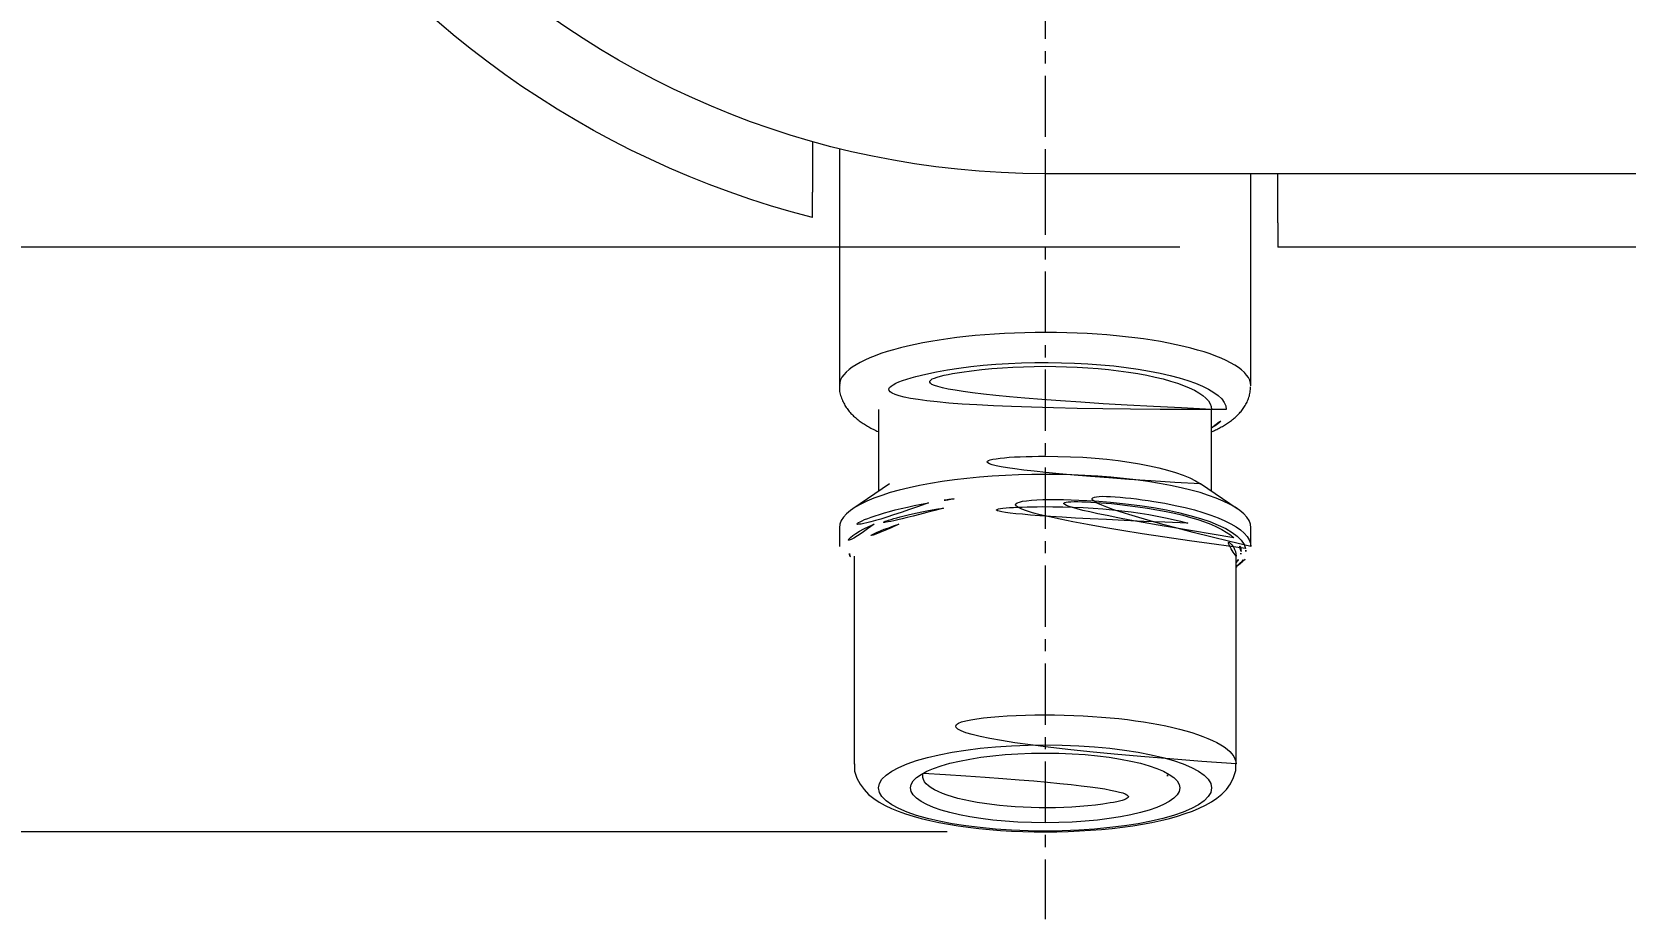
# Model space of a CAD drawing. Extents: x 16296679582 to 16296680068, y -37409616349 to -37409615993.
# Drawn here: x 16296679661.3 to 16296679726.4, y -37409616227.4 to -37409616191.1 of the extents above; entities that cross this region are included whole.
import ezdxf

# ---------------------------------------------------------------- set-up
doc = ezdxf.new("R2010")
doc.units = 0
doc.header["$LTSCALE"] = 10
doc.header["$MEASUREMENT"] = 0
doc.header["$PDMODE"] = 3
doc.header["$PDSIZE"] = -10
doc.linetypes.add('CENTER', pattern=[2, 1.25, -0.25, 0.25, -0.25])
doc.layers.get('0').update_dxf_attribs({"linetype": 'CONTINUOUS'})
doc.layers.get('DEFPOINTS').update_dxf_attribs({"linetype": 'CONTINUOUS'})
doc.layers.add('CL', color=2, linetype='CENTER')
doc.layers.add('DWG', color=7, linetype='CONTINUOUS')
doc.styles.add('Daelim Dimension', font='')
doc.styles.get('Daelim Dimension').set_extended_font_data('나눔고딕')
doc.dimstyles.new('DEFAULT', dxfattribs={"dimscale": 2, "dimtxt": 2, "dimasz": 2, "dimexe": 0, "dimexo": 2, "dimgap": 1, "dimtad": 1, "dimdec": 1, "dimzin": 9, "dimdsep": 46, "dimtxsty": 'Daelim Dimension', "dimcen": 0.5, "dimclrd": 252, "dimclre": 252, "dimclrt": 3, "dimadec": 1, "dimazin": 0, "dimtfac": 1, "dimtdec": 1, "dimtix": 1, "dimtmove": 0, "dimatfit": 3, "dimfxl": 1, "dimtolj": 1, "dimtzin": 1, "dimlwd": 9, "dimlwe": 9, "dimarcsym": 0})

# ---------------------------------------------------------------- blocks, each defined once
blk = doc.blocks.new('*D38')
at = {"color": 5, "lineweight": 9, "transparency": 16777216}
for p, q in [((16296679698.66807, -37409616123.93708), (16296679631.18069, -37409616123.93708)), ((16296679631.18069, -37409616127.93708), (16296679631.18069, -37409616219.80998)), ((16296679698.66807, -37409616223.80998), (16296679631.18069, -37409616223.80998))]:
    blk.add_line(p, q, dxfattribs=at)
at = {"color": 5, "transparency": 16777216}
for points in [[(16296679630.51403, -37409616127.93708), (16296679631.84736, -37409616127.93708), (16296679631.18069, -37409616123.93708)], [(16296679630.51403, -37409616219.80998), (16296679631.84736, -37409616219.80998), (16296679631.18069, -37409616223.80998)]]:
    blk.add_solid(points, dxfattribs=at)
at = {"layer": 'DEFPOINTS', "color": 0, "transparency": 16777216}
for p in [(16296679702.66807, -37409616123.93708), (16296679631.18069, -37409616223.80998), (16296679702.66807, -37409616223.80998)]:
    blk.add_point(p, dxfattribs=at)
at = {"color": 7, "transparency": 16777216, "insert": (16296679623.69858, -37409616173.87354), "char_height": 8, "attachment_point": 5, "rotation": 90, "style": 'Daelim Dimension'}
blk.add_mtext('\\A1;(99.9)', dxfattribs=at)
blk = doc.blocks.new('*D39')
at = {"color": 5, "lineweight": 9, "transparency": 16777216}
for p, q in [((16296679698.66807, -37409616123.93708), (16296679649.53691, -37409616123.93708)), ((16296679649.53691, -37409616127.93708), (16296679649.53691, -37409616195.93708)), ((16296679708.16807, -37409616199.93708), (16296679649.53691, -37409616199.93708))]:
    blk.add_line(p, q, dxfattribs=at)
at = {"color": 5, "transparency": 16777216}
for points in [[(16296679648.87024, -37409616127.93708), (16296679650.20357, -37409616127.93708), (16296679649.53691, -37409616123.93708)], [(16296679648.87024, -37409616195.93708), (16296679650.20357, -37409616195.93708), (16296679649.53691, -37409616199.93708)]]:
    blk.add_solid(points, dxfattribs=at)
at = {"layer": 'DEFPOINTS', "color": 0, "transparency": 16777216}
for p in [(16296679702.66807, -37409616123.93708), (16296679649.53691, -37409616199.93708), (16296679712.16807, -37409616199.93708)]:
    blk.add_point(p, dxfattribs=at)
at = {"color": 7, "transparency": 16777216, "insert": (16296679643.18212, -37409616161.93708), "char_height": 8, "attachment_point": 5, "rotation": 90, "style": 'Daelim Dimension'}
blk.add_mtext('\\A1;76', dxfattribs=at)

msp = doc.modelspace()

# ---------------------------------------------------------------- linework, layer by layer
at = {"layer": 'CL', "lineweight": 13, "ltscale": 0.2}
msp.add_line((16296679702.66807, -37409616136.93708), (16296679702.66807, -37409616227.372551), dxfattribs=at)
at = {"layer": 'DWG', "lineweight": 18}
for p, q in [((16296679694.26807, -37409616195.913948), (16296679694.26807, -37409616205.595322)), ((16296679693.16807, -37409616196.142342), (16296679693.16807, -37409616197.696693)), ((16296679702.66807, -37409616196.1959), (16296679702.66807, -37409616196.93708)), ((16296679752.66807, -37409616196.93708), (16296679702.66807, -37409616196.93708)), ((16296679711.068069, -37409616205.595322), (16296679711.068069, -37409616196.936996)), ((16296679712.16807, -37409616197.43708), (16296679712.16807, -37409616196.93708)), ((16296679712.16807, -37409616198.93708), (16296679712.16807, -37409616197.43708)), ((16296679712.16807, -37409616198.93708), (16296679712.16807, -37409616199.93708)), ((16296679743.16807, -37409616199.93708), (16296679712.16807, -37409616199.93708)), ((16296679695.868071, -37409616206.561249), (16296679695.868071, -37409616209.906639)), ((16296679709.468069, -37409616209.906639), (16296679709.468069, -37409616206.561249)), ((16296679696.316851, -37409616209.602989), (16296679694.822451, -37409616210.614151)), ((16296679710.5137, -37409616210.614151), (16296679709.019291, -37409616209.602989)), ((16296679694.26807, -37409616211.390877), (16296679694.26807, -37409616212.16362)), ((16296679711.068069, -37409616212.16362), (16296679711.068069, -37409616211.390877)), ((16296679694.868071, -37409616212.549988), (16296679694.868071, -37409616221.050133)), ((16296679710.468069, -37409616221.050133), (16296679710.468069, -37409616212.549988))]:
    msp.add_line(p, q, dxfattribs=at)
for points in [[(16296679693.16807, -37409616195.623123), (16296679693.16807, -37409616195.623398), (16296679693.16807, -37409616195.624207), (16296679693.16807, -37409616195.625549), (16296679693.16807, -37409616195.627419), (16296679693.16807, -37409616195.629807), (16296679693.16807, -37409616195.632721), (16296679693.16807, -37409616195.636139), (16296679693.16807, -37409616195.640083), (16296679693.16807, -37409616195.644508), (16296679693.16807, -37409616195.649452), (16296679693.16807, -37409616195.654907), (16296679693.16807, -37409616195.660873), (16296679693.16807, -37409616195.667313), (16296679693.16807, -37409616195.67424), (16296679693.16807, -37409616195.681633), (16296679693.16807, -37409616195.689484), (16296679693.16807, -37409616195.697762), (16296679693.16807, -37409616195.706467), (16296679693.16807, -37409616195.715591), (16296679693.16807, -37409616195.725113), (16296679693.16807, -37409616195.735062), (16296679693.16807, -37409616195.745422), (16296679693.16807, -37409616195.75618), (16296679693.16807, -37409616195.767319), (16296679693.16807, -37409616195.778816), (16296679693.16807, -37409616195.790649), (16296679693.16807, -37409616195.802811), (16296679693.16807, -37409616195.815277), (16296679693.16807, -37409616195.828033), (16296679693.16807, -37409616195.841057), (16296679693.16807, -37409616195.854347), (16296679693.16807, -37409616195.867943), (16296679693.16807, -37409616195.881813), (16296679693.16807, -37409616195.895927), (16296679693.16807, -37409616195.910278), (16296679693.16807, -37409616195.924843), (16296679693.16807, -37409616195.939598), (16296679693.16807, -37409616195.954521), (16296679693.16807, -37409616195.969597), (16296679693.16807, -37409616195.98481), (16296679693.16807, -37409616196.00013), (16296679693.16807, -37409616196.015587), (16296679693.16807, -37409616196.031174), (16296679693.16807, -37409616196.046883), (16296679693.16807, -37409616196.062683), (16296679693.16807, -37409616196.078552), (16296679693.16807, -37409616196.094467), (16296679693.16807, -37409616196.110428), (16296679693.16807, -37409616196.126389), (16296679693.16807, -37409616196.142342)], [(16296679693.16807, -37409616198.730431), (16296679693.16807, -37409616198.729897), (16296679693.16807, -37409616198.72831), (16296679693.16807, -37409616198.725677), (16296679693.16807, -37409616198.722008), (16296679693.16807, -37409616198.717293), (16296679693.16807, -37409616198.711517), (16296679693.16807, -37409616198.704689), (16296679693.16807, -37409616198.696808), (16296679693.16807, -37409616198.687912), (16296679693.16807, -37409616198.678001), (16296679693.16807, -37409616198.667107), (16296679693.16807, -37409616198.655296), (16296679693.16807, -37409616198.642548), (16296679693.16807, -37409616198.628807), (16296679693.16807, -37409616198.614143), (16296679693.16807, -37409616198.598557), (16296679693.16807, -37409616198.582077), (16296679693.16807, -37409616198.564751), (16296679693.16807, -37409616198.546593), (16296679693.16807, -37409616198.527618), (16296679693.16807, -37409616198.507874), (16296679693.16807, -37409616198.487381), (16296679693.16807, -37409616198.466087), (16296679693.16807, -37409616198.444023), (16296679693.16807, -37409616198.421204), (16296679693.16807, -37409616198.397659), (16296679693.16807, -37409616198.373451), (16296679693.16807, -37409616198.348602), (16296679693.16807, -37409616198.323158), (16296679693.16807, -37409616198.297142), (16296679693.16807, -37409616198.270607), (16296679693.16807, -37409616198.243584), (16296679693.16807, -37409616198.216087), (16296679693.16807, -37409616198.188087), (16296679693.16807, -37409616198.159569), (16296679693.16807, -37409616198.130577), (16296679693.16807, -37409616198.101189), (16296679693.16807, -37409616198.071411), (16296679693.16807, -37409616198.041298), (16296679693.16807, -37409616198.010887), (16296679693.16807, -37409616197.980217), (16296679693.16807, -37409616197.949348), (16296679693.16807, -37409616197.918297), (16296679693.16807, -37409616197.887062), (16296679693.16807, -37409616197.855614), (16296679693.16807, -37409616197.823982), (16296679693.16807, -37409616197.792236), (16296679693.16807, -37409616197.760406), (16296679693.16807, -37409616197.728554), (16296679693.16807, -37409616197.696693)], [(16296679694.281281, -37409616205.557648), (16296679694.272779, -37409616205.612984), (16296679694.26807, -37409616205.668289), (16296679694.267611, -37409616205.723732), (16296679694.271099, -37409616205.779198), (16296679694.278179, -37409616205.834541), (16296679694.288481, -37409616205.889618), (16296679694.30164, -37409616205.944267), (16296679694.317301, -37409616205.998367), (16296679694.33507, -37409616206.051743), (16296679694.35461, -37409616206.104263), (16296679694.375561, -37409616206.155746), (16296679694.39757, -37409616206.206123), (16296679694.420589, -37409616206.255333), (16296679694.444611, -37409616206.303391), (16296679694.469641, -37409616206.350311), (16296679694.49567, -37409616206.396118), (16296679694.522711, -37409616206.440819), (16296679694.55076, -37409616206.484421), (16296679694.579821, -37409616206.526939), (16296679694.6099, -37409616206.568398), (16296679694.640989, -37409616206.608803), (16296679694.673059, -37409616206.64817), (16296679694.70607, -37409616206.686546), (16296679694.739969, -37409616206.723984), (16296679694.77471, -37409616206.76049), (16296679694.810261, -37409616206.79612), (16296679694.84656, -37409616206.830902), (16296679694.88357, -37409616206.864868), (16296679694.921249, -37409616206.898064), (16296679694.959539, -37409616206.930519), (16296679694.998409, -37409616206.962273), (16296679695.03784, -37409616206.99334), (16296679695.07785, -37409616207.023773), (16296679695.118429, -37409616207.053574), (16296679695.159611, -37409616207.082771), (16296679695.20137, -37409616207.111397), (16296679695.243719, -37409616207.139503), (16296679695.28669, -37409616207.167084), (16296679695.330259, -37409616207.19416), (16296679695.374439, -37409616207.220779), (16296679695.419241, -37409616207.246964), (16296679695.46468, -37409616207.272743), (16296679695.51074, -37409616207.298119), (16296679695.55744, -37409616207.323143), (16296679695.60478, -37409616207.347778), (16296679695.65276, -37409616207.372078), (16296679695.70138, -37409616207.396027), (16296679695.75065, -37409616207.419632), (16296679695.80057, -37409616207.442917), (16296679695.851139, -37409616207.465881)], [(16296679709.48525, -37409616207.465698), (16296679709.53434, -37409616207.443413), (16296679709.582821, -37409616207.420807), (16296679709.630699, -37409616207.397911), (16296679709.67798, -37409616207.374687), (16296679709.724661, -37409616207.351143), (16296679709.77075, -37409616207.327271), (16296679709.81625, -37409616207.303047), (16296679709.86117, -37409616207.278488), (16296679709.9055, -37409616207.253563), (16296679709.949249, -37409616207.228249), (16296679709.992411, -37409616207.20253), (16296679710.03499, -37409616207.176376), (16296679710.07699, -37409616207.149773), (16296679710.118401, -37409616207.122688), (16296679710.15922, -37409616207.0951), (16296679710.199459, -37409616207.066994), (16296679710.2391, -37409616207.03833), (16296679710.27817, -37409616207.009102), (16296679710.316641, -37409616206.979271), (16296679710.354521, -37409616206.94883), (16296679710.391821, -37409616206.91774), (16296679710.42853, -37409616206.885979), (16296679710.46464, -37409616206.853531), (16296679710.50013, -37409616206.820343), (16296679710.534981, -37409616206.786392), (16296679710.56917, -37409616206.751617), (16296679710.60268, -37409616206.716003), (16296679710.635469, -37409616206.679482), (16296679710.66754, -37409616206.642036), (16296679710.69886, -37409616206.603622), (16296679710.72941, -37409616206.564201), (16296679710.759159, -37409616206.523727), (16296679710.788099, -37409616206.48217), (16296679710.816139, -37409616206.439522), (16296679710.84317, -37409616206.395821), (16296679710.86907, -37409616206.351097), (16296679710.8937, -37409616206.30542), (16296679710.91695, -37409616206.258797), (16296679710.938681, -37409616206.211281), (16296679710.95879, -37409616206.162903), (16296679710.977131, -37409616206.113701), (16296679710.993589, -37409616206.063721), (16296679711.008051, -37409616206.012993), (16296679711.02054, -37409616205.961502), (16296679711.031111, -37409616205.909241), (16296679711.039801, -37409616205.856201), (16296679711.046671, -37409616205.802361), (16296679711.051781, -37409616205.747704), (16296679711.055189, -37409616205.692192), (16296679711.056931, -37409616205.635841)], [(16296679694.883659, -37409616221.030151), (16296679694.886589, -37409616221.327087), (16296679694.978331, -37409616221.611427), (16296679695.111771, -37409616221.865417), (16296679695.27334, -37409616222.086143), (16296679695.460541, -37409616222.277237), (16296679695.667509, -37409616222.444527), (16296679695.890791, -37409616222.593338), (16296679696.131189, -37409616222.727837), (16296679696.389669, -37409616222.851463), (16296679696.666691, -37409616222.965797), (16296679696.96265, -37409616223.072098), (16296679697.27758, -37409616223.171173), (16296679697.611111, -37409616223.263222), (16296679697.96279, -37409616223.348457), (16296679698.331829, -37409616223.426888), (16296679698.71714, -37409616223.498413), (16296679699.117611, -37409616223.562927), (16296679699.531839, -37409616223.620293), (16296679699.95838, -37409616223.670349), (16296679700.39567, -37409616223.712936), (16296679700.841999, -37409616223.747963), (16296679701.29567, -37409616223.775253), (16296679701.75485, -37409616223.794746), (16296679702.21772, -37409616223.806381), (16296679702.682421, -37409616223.810097), (16296679703.147051, -37409616223.805893), (16296679703.609751, -37409616223.793777), (16296679704.068649, -37409616223.773788), (16296679704.52191, -37409616223.746017), (16296679704.96773, -37409616223.710533), (16296679705.40439, -37409616223.667473), (16296679705.8302, -37409616223.616966), (16296679706.24362, -37409616223.559158), (16296679706.643169, -37409616223.494209), (16296679707.0275, -37409616223.422256), (16296679707.395479, -37409616223.343407), (16296679707.746031, -37409616223.257782), (16296679708.078421, -37409616223.165314), (16296679708.39216, -37409616223.065811), (16296679708.686911, -37409616222.958992), (16296679708.962799, -37409616222.844063), (16296679709.22007, -37409616222.720123), (16296679709.45936, -37409616222.584976), (16296679709.68173, -37409616222.434921), (16296679709.888, -37409616222.266052), (16296679710.07428, -37409616222.073257), (16296679710.233271, -37409616221.850662), (16296679710.362551, -37409616221.594917), (16296679710.45496, -37409616221.308098), (16296679710.45677, -37409616221.011543)]]:
    msp.add_lwpolyline(points, dxfattribs=at)
at = {"layer": 'DWG', "lineweight": 18, "extrusion": (0, 0, -1)}
for radius, start in [(38, 284.47750326), (35, 270)]:
    msp.add_arc((-16296679702.66807, -37409616161.93708), radius, start, 90, dxfattribs=at)
at = {"layer": 'DWG', "lineweight": 18}
for centre, major_axis, start_param, end_param in [((16296679702.66807, -37409616205.595322), (8.4, 0), 0, 3.134622261), ((16296679702.66807, -37409616206.561249), (7.4, 0), 0, 3.54705437), ((16296679702.66807, -37409616206.561249), (6.8, 0), 0, 3.141592916), ((16296679702.66807, -37409616205.595322), (8.4, 0), 6.275723804, 6.283185307), ((16296679702.66807, -37409616206.561249), (7.4, 0), 5.877625408, 6.283185307), ((16296679702.66807, -37409616210.231773), (6.8, 0), 0.365406461, 2.776284241), ((16296679702.66807, -37409616211.390877), (8.4, 0), 0, 3.1415927), ((16296679702.66807, -37409616212.356796), (8.2, 0), 0.053701562, 2.587788652), ((16296679702.66807, -37409616212.16362), (8.4, 0), 2.029174344, 2.174178443), ((16296679702.66807, -37409616212.356796), (8, 0), 0.273318654, 2.116648115), ((16296679702.66807, -37409616212.16362), (8.4, 0), 0, 2.029174371), ((16296679702.66807, -37409616212.16362), (8.4, 0), 2.174178443, 3.521823589), ((16296679702.66807, -37409616212.356796), (8, 0), 2.116648115, 3.183709993), ((16296679702.66807, -37409616212.549988), (7.8, 0), 0.72776956, 2.442981047), ((16296679702.66807, -37409616212.356796), (8.2, 0), 2.587788865, 3.455162897), ((16296679702.66807, -37409616212.549988), (7.8, 0), 2.442981047, 3.141593032), ((16296679702.66807, -37409616212.549988), (7.8, 0), 0, 0.727769647), ((16296679702.66807, -37409616212.356796), (8, 0), 0, 0.273318444), ((16296679702.66807, -37409616212.356796), (8, 0), 3.183709516, 3.365627336), ((16296679702.66807, -37409616212.16362), (8.4, 0), 5.902856348, 6.283185307), ((16296679702.66807, -37409616212.356796), (8, 0), 6.05905241, 6.22467312), ((16296679702.66807, -37409616212.356796), (8.2, 0), 6.013401104, 6.283185307), ((16296679702.66807, -37409616212.356796), (8, 0), 6.22467312, 6.283185307), ((16296679702.66807, -37409616212.356796), (8.2, 0), 0, 0.053701696), ((16296679702.66807, -37409616212.356796), (8.2, 0), 5.969516765, 6.01340077), ((16296679702.66807, -37409616221.050133), (7.8, 0), 0.007363157, 3.137764133), ((16296679702.66807, -37409616221.533096), (5, 0), 3.046755718, 6.283185307), ((16296679702.66807, -37409616221.533096), (5, 0), 0, 0.094934655)]:
    msp.add_ellipse(centre, major_axis=major_axis, ratio=0.258819045, start_param=start_param, end_param=end_param, dxfattribs=at)
for major_axis in [(6.8, 0), (5.5, 0)]:
    msp.add_ellipse((16296679702.66807, -37409616222.01606), major_axis=major_axis, ratio=0.258819045, dxfattribs=at)

# ---------------------------------------------------------------- dimensions: what is measured, and where the dimension line sits
dim = msp.add_linear_dim(base=(16296679631.180691, -37409616223.809982), p1=(16296679702.66807, -37409616123.93708), p2=(16296679702.66807, -37409616223.809982), angle=90, text='(<>)', dimstyle='DEFAULT', override={"dimtxt": 4, "dimclrd": 5, "dimclre": 5, "dimclrt": 7})
dim.commit()
dim.dimension.update_dxf_attribs({"geometry": '*D38', "text_midpoint": (16296679623.69858, -37409616173.873543)})
dim = msp.add_linear_dim(base=(16296679649.536909, -37409616199.93708), p1=(16296679702.66807, -37409616123.93708), p2=(16296679712.16807, -37409616199.93708), angle=90, dimstyle='DEFAULT', override={"dimtxt": 4, "dimclrd": 5, "dimclre": 5, "dimclrt": 7})
dim.commit()
dim.dimension.update_dxf_attribs({"geometry": '*D39', "text_midpoint": (16296679643.182119, -37409616161.93708)})

doc.saveas('drawing.dxf')
